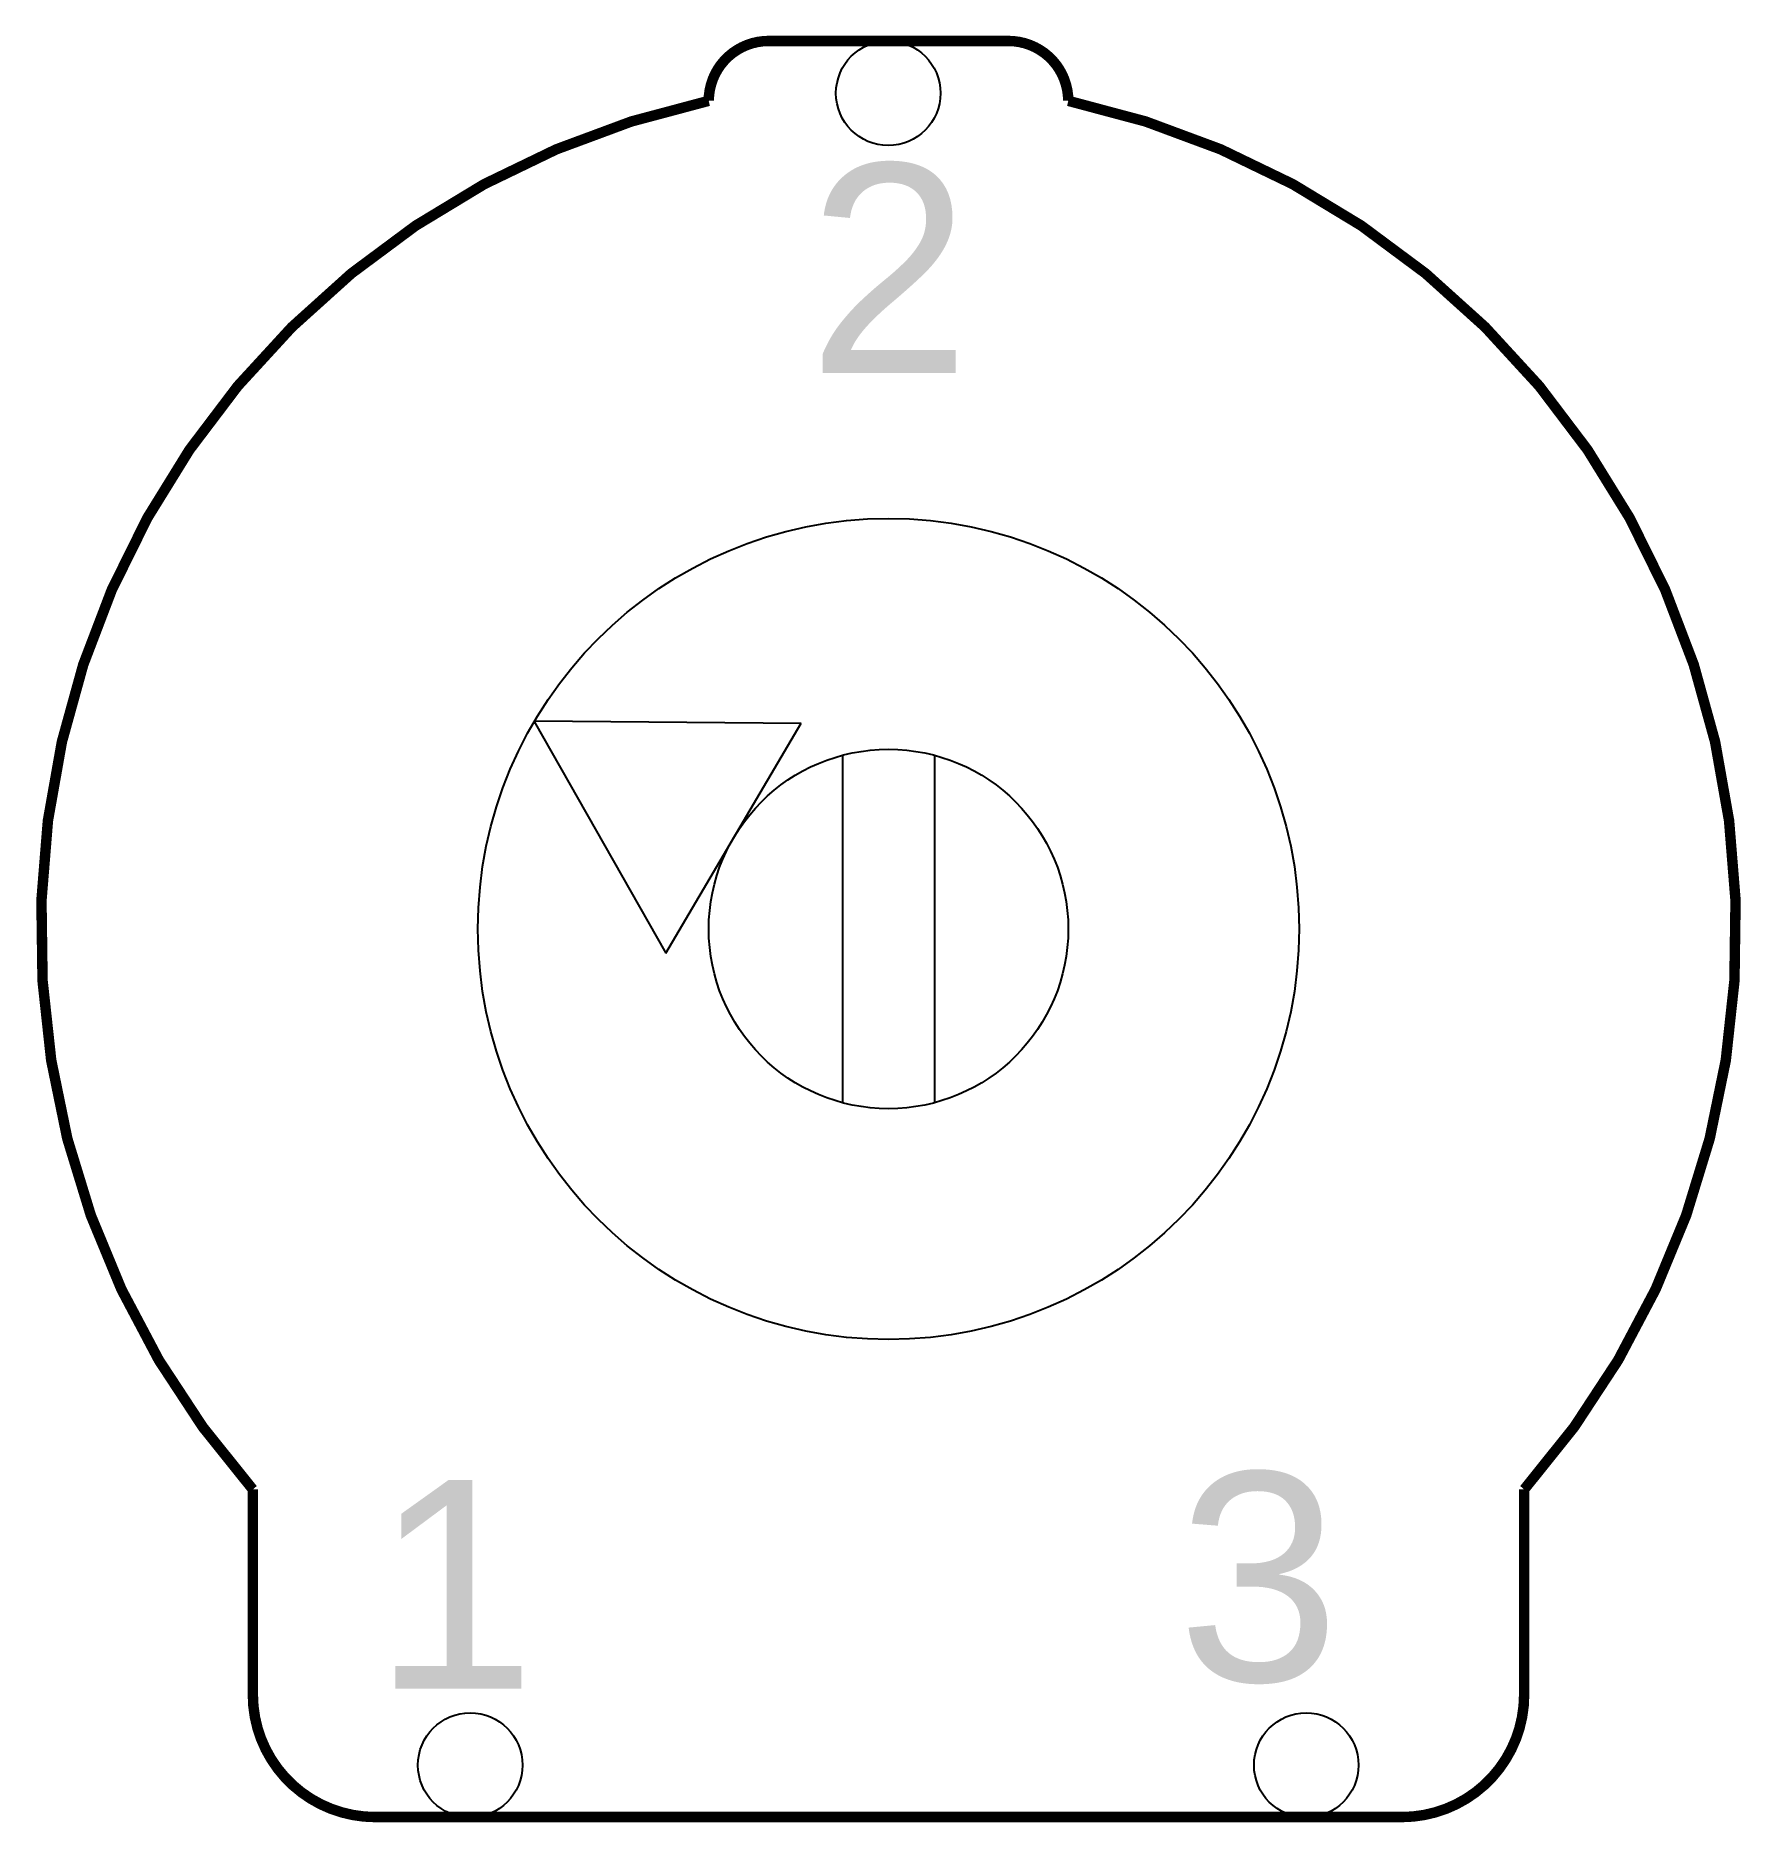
# Model space of a CAD drawing. Header units: inches. Extents: x -0.104 to 0.304, y -0.034 to 0.393.
import ezdxf
from ezdxf.enums import TextEntityAlignment as Align

# ---------------------------------------------------------------- set-up
doc = ezdxf.new("R2010")
doc.units = ezdxf.units.IN
doc.header["$MEASUREMENT"] = 0
doc.styles.get("Standard").update_dxf_attribs({"font": 'arial.ttf'})

msp = doc.modelspace()

# ---------------------------------------------------------------- linework, layer by layer
for p, q in [((0.05706, 0.3779), (0.05706, 0.3779)), ((0.14306, 0.3779), (0.14306, 0.3779)), ((0.01533, 0.22943), (0.04677, 0.17397)), ((0.01539, 0.22954), (0.07915, 0.22904)), ((0.04677, 0.17397), (0.07915, 0.22904)), ((0.08906, 0.22133), (0.08906, 0.13819)), ((0.11106, 0.22133), (0.11106, 0.13819))]:
    msp.add_line(p, q)
at = {"const_width": 0.0025}
msp.add_lwpolyline([(-0.052, 0.04566), (-0.052, -0.00343, 0.414214), (-0.02273, -0.03271), (0.22285, -0.03271, 0.414214), (0.25212, -0.00343), (0.25212, 0.04566, 0.572503), (0.14306, 0.3779, 0.414214), (0.12874, 0.39222), (0.07138, 0.39222, 0.414214), (0.05706, 0.3779, 0.572503)], format="xyb", close=True, dxfattribs=at)
for centre, radius in [((0.1, 0.37972), 0.0125), ((0.10006, 0.17976), 0.09822), ((0.10006, 0.17976), 0.043), ((0, -0.02028), 0.0125), ((0.2, -0.02028), 0.0125)]:
    msp.add_circle(centre, radius)

# ---------------------------------------------------------------- texts
at = {"color": 253}
for s, p in [('2', (0.10021, 0.33782)), ('1', (-0.00379, 0.02297)), ('3', (0.18862, 0.02477))]:
    msp.add_text(s, height=0.05, dxfattribs=at).set_placement(p, align=Align.MIDDLE_CENTER)

doc.saveas('drawing.dxf')
